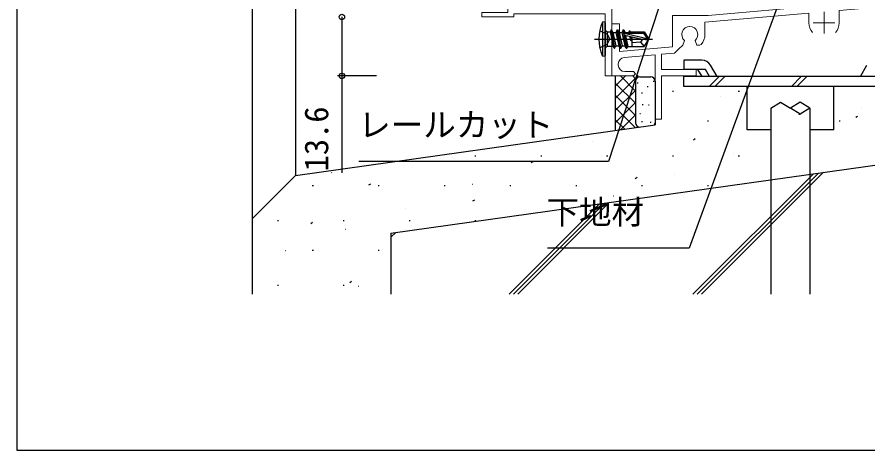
# Model space of a CAD drawing. Units: millimetres, scale not verified. Extents: x -437 to 438, y -331 to 329.
# Drawn here: x -436.8 to -240.6, y -331.3 to -231.3 of the extents above; entities that cross this region are included whole.
import ezdxf
from ezdxf.enums import TextEntityAlignment as Align

# ---------------------------------------------------------------- set-up
doc = ezdxf.new("R2010")
doc.units = ezdxf.units.MM
doc.header["$LTSCALE"] = 2
doc.layers.add('0-2_YKK_11', color=7, linetype='Continuous', lineweight=18)
doc.layers.add('0-4_YKK_12', color=2, linetype='Continuous', lineweight=18)
for name, color, linetype in [('0-5_YKK_13', 4, 'Continuous'), ('0-7_YKK_D', 6, 'Continuous'), ('0-8_YKK_ZWAK', 7, 'Continuous'), ('0-9_YSS_K', 3, 'Continuous'), ('0-A_YSS_KE', 3, 'Continuous')]:
    doc.layers.add(name, color=color, linetype=linetype)
doc.styles.add('ＭＳ ゴシック', font='')
doc.styles.get('ＭＳ ゴシック').set_extended_font_data('MS Gothic')

msp = doc.modelspace()

# ---------------------------------------------------------------- linework, layer by layer
at = {"layer": '0-2_YKK_11', "color": 4}
msp.add_line((-298, -242.152), (-298, -242.403), dxfattribs=at)
at = {"layer": '0-2_YKK_11', "color": 211}
msp.add_lwpolyline([(-329.5, -199), (-329.5, -208.9), (-323.5, -208.9), (-323.5, -230.3), (-329.5, -230.3), (-329.5, -231.3), (-322.1, -231.3), (-322.1, -230.6), (-301, -230.6), (-301, -244.9), (-299.5, -244.9), (-299.5, -224.016), (-279.965, -223.334)], dxfattribs=at)
at = {"layer": '0-2_YKK_11', "color": 4}
for points in [[(-296.5, -243.903), (-294.5, -243.903), (-294, -244.403), (-294.5, -244.903), (-299.5, -244.903), (-299.5, -232.903), (-297.7, -232.903), (-297.7, -239.245), (-285.5, -238.178), (-285.5, -230.957), (-277.263, -230.957), (-251, -228.66), (-251, -224.48), (-252, -223.903), (-252, -211.903), (-249, -211.903), (-249, -223.037), (-248.75, -223.47), (-248.5, -223.903), (-248.5, -228.441), (-235.564, -227.309)], [(-232.63, -228.558), (-247, -229.815), (-247, -232.631)], [(-254, -232.631), (-254, -230.428), (-278, -232.528), (-278, -235.343)], [(-282.708, -236.744), (-283.1, -237.799), (-284.097, -238.722), (-285.007, -239.641), (-288, -239.902), (-288, -243.403), (-280, -243.403), (-280, -244.903), (-288, -244.903), (-288, -254.903), (-289.5, -254.903), (-289.5, -240.034), (-296.63, -240.658)], [(-278.845, -237.625), (-279.225, -237.799), (-279.9, -237.799), (-280.292, -236.744)]]:
    msp.add_lwpolyline(points, dxfattribs=at)
for centre, radius, start, end in [((-250.5, -232.631), 3.5, 180, 220.67739), ((-250.5, -232.631), 3.5, 319.32259, 359.99998), ((-281.5, -235.343), 1.85, 310.77282, 229.22721), ((-281.5, -235.343), 3.5, 319.3226, 359.99999), ((-296.5, -242.152), 1.5, 95, 180), ((-296.5, -242.403), 1.5, 180, 270)]:
    msp.add_arc(centre, radius, start, end, dxfattribs=at)
at = {"layer": '0-4_YKK_12'}
for p, q in [((-250.5, -230.131), (-250.5, -235.131)), ((-253, -232.631), (-248, -232.631))]:
    msp.add_line(p, q, dxfattribs=at)
at = {"layer": '0-5_YKK_13'}
for p, q in [((-301, -232.4), (-301.652, -232.478)), ((-301.652, -232.478), (-301.652, -240.322)), ((-301, -240.4), (-301, -232.4)), ((-301, -232.576), (-301, -240.224)), ((-302.311, -234.4), (-300.596, -235.255)), ((-301, -234.325), (-300.6, -234.725)), ((-300.6, -234.725), (-299.895, -234.725)), ((-300.6, -234.725), (-300.6, -238.075)), ((-300.596, -235.255), (-299.988, -236.4)), ((-299.65, -234.3), (-299.895, -234.725)), ((-299.895, -234.725), (-299.195, -238.075)), ((-298.95, -238.5), (-299.65, -234.3)), ((-299.65, -234.3), (-299.55, -234.3)), ((-299.55, -234.3), (-298.85, -238.5)), ((-299.232, -234.85), (-298.567, -234.85)), ((-298.25, -234.3), (-298.567, -234.85)), ((-298.567, -234.85), (-297.867, -237.95)), ((-297.55, -238.5), (-298.25, -234.3)), ((-298.25, -234.3), (-298.15, -234.3)), ((-298.15, -234.3), (-297.45, -238.5)), ((-297.832, -234.85), (-297.167, -234.85)), ((-296.85, -234.3), (-297.167, -234.85)), ((-297.167, -234.85), (-296.467, -237.95)), ((-296.85, -234.3), (-296.75, -234.3)), ((-296.697, -235.214), (-296.85, -234.3)), ((-296.75, -234.3), (-296.432, -234.85)), ((-296.75, -234.3), (-296.622, -235.068)), ((-296.15, -238.5), (-296.673, -235.36)), ((-296.61, -235.057), (-291.362, -236.25)), ((-296.432, -234.85), (-296.403, -235)), ((-296.432, -234.85), (-295.652, -234.85)), ((-295.45, -234.5), (-295.652, -234.85)), ((-295.652, -234.85), (-295.606, -235)), ((-295.45, -234.5), (-295.35, -234.5)), ((-295.366, -235), (-295.45, -234.5)), ((-295.35, -234.5), (-295.223, -234.72)), ((-295.35, -234.5), (-295.266, -235)), ((-295.223, -234.72), (-294.9, -234.72)), ((-295.223, -234.72), (-295.189, -235)), ((-294.9, -234.7), (-292.045, -234.7)), ((-294.9, -234.7), (-294.9, -235)), ((-292.045, -234.7), (-292.205, -235)), ((-292.045, -234.7), (-291, -236.25)), ((-303.457, -236.4), (-290.109, -236.4)), ((-296.554, -235.474), (-296.05, -238.5)), ((-296.506, -235.49), (-292.506, -236.4)), ((-296.299, -235.538), (-295.807, -238.08)), ((-295.376, -235.748), (-295.083, -236.7)), ((-295.083, -236.7), (-295.237, -235.779)), ((-295.133, -235.803), (-294.983, -236.7)), ((-295.09, -235.812), (-294.983, -236.7)), ((-295.083, -236.7), (-294.983, -236.7)), ((-294.9, -235.856), (-294.9, -238.1)), ((-292.9, -237.1), (-292.045, -238.1)), ((-292.506, -236.4), (-291, -236.4)), ((-292.506, -236.4), (-291, -236.55)), ((-292.045, -238.1), (-291, -236.55)), ((-291.362, -236.25), (-291, -236.25)), ((-291, -236.55), (-291, -236.25)), ((-301, -238.475), (-300.6, -238.075)), ((-300.6, -238.075), (-299.195, -238.075)), ((-298.95, -238.5), (-299.195, -238.075)), ((-298.95, -238.5), (-298.85, -238.5)), ((-298.85, -238.5), (-298.532, -237.95)), ((-298.532, -237.95), (-297.867, -237.95)), ((-297.55, -238.5), (-297.867, -237.95)), ((-297.55, -238.5), (-297.45, -238.5)), ((-297.45, -238.5), (-297.132, -237.95)), ((-297.132, -237.95), (-296.467, -237.95)), ((-296.15, -238.5), (-296.467, -237.95)), ((-296.15, -238.5), (-296.05, -238.5)), ((-296.05, -238.5), (-295.807, -238.08)), ((-295.807, -238.08), (-294.9, -238.08)), ((-294.9, -238.1), (-292.045, -238.1)), ((-301, -240.4), (-301.652, -240.322)), ((-282.905, -241.254), (-282.905, -243.403)), ((-278.713, -241.255), (-282.905, -241.255)), ((-275.191, -245.055), (-276.722, -242.405)), ((-242.12, -245.056), (-240.59, -242.406)), ((-282.908, -247.355), (-282.908, -245.055)), ((-233.653, -245.055), (-282.908, -245.055)), ((-277.877, -243.403), (-282.905, -243.403)), ((-278.656, -245.055), (-279.609, -243.403)), ((-276.924, -245.055), (-277.877, -243.403)), ((-276.996, -247.355), (-274.696, -245.055)), ((-275.712, -247.355), (-273.412, -245.055)), ((-258.052, -247.355), (-255.752, -245.055)), ((-256.769, -247.355), (-254.468, -245.055)), ((-233.653, -247.355), (-282.908, -247.355)), ((-268.281, -257.355), (-268.281, -247.355)), ((-248.281, -257.355), (-248.281, -247.355)), ((-256.296, -253.755), (-256.031, -253.755)), ((-262.781, -257.355), (-268.281, -257.355)), ((-248.281, -257.355), (-253.781, -257.355))]:
    msp.add_line(p, q, dxfattribs=at)
for points in [[(-299.55, -234.3), (-299.232, -234.85), (-298.532, -237.95)], [(-298.15, -234.3), (-297.832, -234.85), (-297.132, -237.95)], [(-296.451, -235), (-292.205, -235), (-291.362, -236.25)], [(-302.311, -238.4), (-300.596, -237.545), (-299.988, -236.4)], [(-292.399, -236.4), (-292.9, -237.1), (-294.9, -237.3)], [(-262.781, -252.355), (-260.531, -250.955), (-258.281, -252.355)], [(-253.781, -252.355), (-256.031, -250.955), (-258.281, -252.355)], [(-256.002, -250.955), (-256.016, -250.955), (-256.031, -250.955)], [(-262.781, -252.355), (-262.781, -268.875), (-262.781, -295.3)], [(-253.781, -252.355), (-256.031, -253.755), (-258.281, -252.355)], [(-253.781, -252.355), (-253.781, -267.611), (-253.781, -295.3)]]:
    msp.add_lwpolyline(points, dxfattribs=at)
for centre, radius, start, end in [((-293, -236.4), 9.5, 155.61796, 204.38204), ((-296.451, -235.248), 0.248, 90, 257.19096), ((-278.713, -243.555), 2.3, 30.00025, 90)]:
    msp.add_arc(centre, radius, start, end, dxfattribs=at)
at = {"layer": '0-7_YKK_D'}
msp.add_line((-353.8, -244.9), (-362.8, -244.9), dxfattribs=at)
for points in [[(-254, -208.827), (-254.872, -211.223), (-281.616, -284.703), (-314.36, -284.703)], [(-285.5, -219.291), (-286.288, -221.716), (-300.255, -264.703), (-357.93, -264.703)], [(-361.8, -231.3), (-361.8, -244.9), (-361.8, -267.282)]]:
    msp.add_lwpolyline(points, dxfattribs=at)
for centre in [(-361.8, -231.3), (-361.8, -231.3), (-361.8, -244.9)]:
    msp.add_circle(centre, 0.637, dxfattribs=at)
at = {"layer": '0-8_YKK_ZWAK'}
msp.add_line((-436.8, 293.7), (-436.8, -331.3), dxfattribs=at)
msp.add_lwpolyline([(-436.8, -331.3), (438.2, -331.3), (438.2, 293.7)], dxfattribs=at)
at = {"layer": '0-9_YSS_K'}
for p, q in [((-382.502, -32.8), (-382.502, -277.879)), ((-372.502, -32.8), (-372.502, -267.879)), ((-298.607, -257.503), (-298.607, -244.847)), ((-296.275, -244.848), (-298.607, -247.18)), ((-293.449, -244.85), (-298.607, -250.008)), ((-297.564, -244.85), (-294.092, -248.322)), ((-294.735, -244.85), (-293.954, -245.632)), ((-293.035, -245.097), (-290.5, -245.097)), ((-298.607, -246.636), (-294.038, -251.205)), ((-294.035, -246.097), (-294.035, -255.718)), ((-293.61, -246.514), (-293.41, -246.514)), ((-289.925, -246.089), (-289.725, -246.089)), ((-289.5, -246.097), (-289.5, -255.718)), ((-294.092, -248.322), (-298.607, -252.837)), ((-292.618, -248.782), (-292.418, -248.782)), ((-291.342, -247.365), (-291.142, -247.365)), ((-285.502, -248.4), (-285.252, -248.4)), ((-270.302, -248.4), (-270.052, -248.4)), ((-298.607, -249.464), (-294.038, -254.033)), ((-274.416, -249.68), (-274.369, -249.663)), ((-294.092, -251.15), (-298.607, -255.665)), ((-298.607, -252.292), (-294.038, -256.861)), ((-292.476, -251.475), (-292.276, -251.475)), ((-291.059, -251.616), (-290.859, -251.616)), ((-241.87, -252.359), (-241.822, -252.343)), ((-294.092, -253.979), (-297.455, -257.341)), ((-293.043, -253.6), (-292.843, -253.6)), ((-243.184, -254.458), (-242.767, -254.182)), ((-298.607, -255.121), (-296.518, -257.21)), ((-292.618, -255.443), (-292.418, -255.443)), ((-290.633, -255.585), (-290.433, -255.585)), ((-277.427, -255.275), (-277.177, -255.275)), ((-247.027, -255.275), (-246.777, -255.275)), ((-303.968, -260.145), (-303.921, -260.128)), ((-280.644, -259.663), (-280.227, -259.387)), ((-271.421, -262.824), (-271.374, -262.807)), ((-331.102, -263.35), (-330.852, -263.35)), ((-318.103, -264.868), (-317.686, -264.592)), ((-315.902, -263.35), (-315.652, -263.35)), ((-300.702, -263.35), (-300.452, -263.35)), ((-285.502, -263.35), (-285.252, -263.35)), ((-270.302, -263.35), (-270.052, -263.35)), ((-317.683, -265.001), (-317.636, -264.985)), ((-364.18, -267.262), (-364.133, -267.246)), ((-294.09, -268.563), (-293.673, -268.287)), ((-285.137, -267.681), (-285.09, -267.664)), ((-280.766, -295.3), (-252.962, -267.496)), ((-279.766, -295.3), (-251.799, -267.332)), ((-278.766, -295.3), (-250.635, -267.169)), ((-368.627, -270.225), (-368.377, -270.225)), ((-355.563, -270.073), (-355.146, -269.797)), ((-353.427, -270.225), (-353.177, -270.225)), ((-338.227, -270.225), (-337.977, -270.225)), ((-331.634, -269.942), (-331.587, -269.925)), ((-323.027, -270.225), (-322.777, -270.225)), ((-307.827, -270.225), (-307.577, -270.225)), ((-292.627, -270.225), (-292.377, -270.225)), ((-277.427, -270.225), (-277.177, -270.225)), ((-299.088, -272.621), (-299.041, -272.605)), ((-331.55, -273.768), (-331.133, -273.492)), ((-323.193, -295.3), (-302.321, -274.428)), ((-322.193, -295.3), (-301.157, -274.265)), ((-321.193, -295.3), (-299.994, -274.101)), ((-347.235, -275.466), (-347.188, -275.45)), ((-376.702, -278.3), (-376.452, -278.3)), ((-361.502, -278.3), (-361.252, -278.3)), ((-346.302, -278.3), (-346.052, -278.3)), ((-331.102, -278.3), (-330.852, -278.3)), ((-369.009, -278.973), (-368.593, -278.697)), ((-360.95, -280.323), (-360.903, -280.307)), ((-350.499, -282.18), (-349.352, -281.033)), ((-374.901, -285.264), (-374.854, -285.247)), ((-368.627, -285.175), (-368.377, -285.175)), ((-353.427, -285.175), (-353.177, -285.175)), ((-359.985, -292.589), (-359.568, -292.313)), ((-376.702, -293.25), (-376.452, -293.25)), ((-361.502, -293.25), (-361.252, -293.25)), ((-357.956, -293.468), (-357.909, -293.451))]:
    msp.add_line(p, q, dxfattribs=at)
for centre, start, end in [((-293.035, -246.097), 90, 180), ((-290.5, -246.097), 0, 90), ((-293.035, -255.718), 180, 270), ((-290.5, -255.718), 328.37378, 0)]:
    msp.add_arc(centre, 1, start, end, dxfattribs=at)
at = {"layer": '0-A_YSS_KE'}
for p, q in [((-289.5, -254.403), (-289.5, -256.222)), ((-372.503, -267.879), (-289.5, -256.222)), ((-350.499, -281.194), (-224.5, -263.498)), ((-372.502, -267.879), (-382.502, -277.879)), ((-382.502, -277.879), (-382.499, -295.3)), ((-350.499, -281.194), (-350.499, -295.3))]:
    msp.add_line(p, q, dxfattribs=at)

# ---------------------------------------------------------------- texts
at = {"layer": '0-7_YKK_D', "style": 'ＭＳ ゴシック'}
msp.add_text('13.6', height=5.499, rotation=90, dxfattribs=at).set_placement((-363.3, -266.933), align=Align.BOTTOM_LEFT)
for s, p in [('レールカット', (-358.014, -260.599)), ('下地材', (-314.55, -280.77))]:
    msp.add_text(s, height=5.499, dxfattribs=at).set_placement(p, align=Align.BOTTOM_LEFT)

doc.saveas('drawing.dxf')
